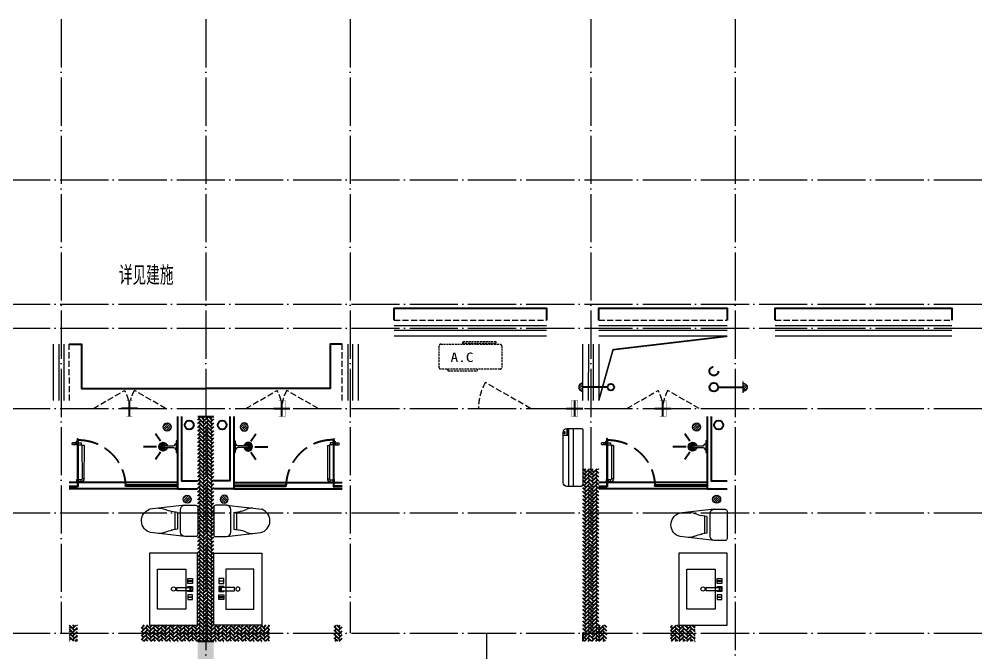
# Model space of a CAD drawing. Extents: x 27938 to 725830, y -209821 to 1628073.
# Drawn here: x 297192 to 309167, y 524897 to 532790 of the extents above; entities that cross this region are included whole.
import ezdxf

# ---------------------------------------------------------------- set-up
doc = ezdxf.new("R2010")
doc.units = 0
doc.header["$LTSCALE"] = 1000
doc.header["$MEASUREMENT"] = 0
doc.linetypes.add('DASH', pattern=[0.35, 0.25, -0.1])
doc.linetypes.add('DOTE', pattern=[2.42, 2, -0.2, 0.02, -0.2])
for name, color, linetype, lineweight in [('DOTE', 19, 'DOTE', 9), ('LVTRY', 1, 'Continuous', 13), ('WINDOW', 144, 'Continuous', 15), ('平面-栏杆', 135, 'Continuous', 15), ('平面-看线', 45, 'Continuous', 15), ('平面-空调室内机', 176, 'Continuous', 9), ('平面-空调预留孔', 173, 'Continuous', 15), ('空调', 76, 'Continuous', 13)]:
    doc.layers.add(name, color=color, linetype=linetype, lineweight=lineweight)
for name, color, linetype in [('IP-bath&kitchen-JOHNSON', 4, 'Continuous'), ('P-bath&kitchen-JOHNSON', 4, 'Continuous'), ('PUB_TEXT', 4, 'Continuous'), ('VPIPE-中水', 122, 'Continuous'), ('VPIPE-凝结', 150, 'Continuous'), ('VPIPE-废水', 31, 'Continuous'), ('VPIPE-雨水', 4, 'DASH'), ('保温', 6, 'Continuous'), ('机电标识类', 1, 'Continuous'), ('看线', 251, 'Continuous')]:
    doc.layers.add(name, color=color, linetype=linetype)
doc.styles.add('_TCH_AXIS', font='COMPLEX', dxfattribs={"bigfont": 'GBCBIG'})
doc.styles.add('黑体', font='')
doc.styles.get('黑体').set_extended_font_data('SimHei')

# ---------------------------------------------------------------- blocks, each defined once
blk = doc.blocks.new('rrrrrrrrrrrra')
for p, q in [((253, 484), (-87, 484)), ((-112, 459), (-112, 324)), ((278, 324), (278, 459)), ((-112, 324), (-64, -103)), ((-59, 271), (224, 271)), ((278, 324), (228, -116)), ((-21, 232), (-34, 154)), ((191, 200), (-26, 200)), ((186, 232), (-21, 232)), ((186, 232), (199, 154))]:
    blk.add_line(p, q)
for centre, radius, start, end in [((-87, 459), 25, 90, 180), ((253, 459), 25, 0, 90), ((-59, 324), 53.3, 180, 270), ((224, 324), 53.3, 270, 0), ((-323, 210), 294, 333.5369, 351.4828), ((488, 210), 294, 188.5172, 206.4631), ((149, -3), 224, 158.5202, 180), ((16, -3), 224, 0, 21.4798), ((84, -64), 153, 195.0773, 340.1181)]:
    blk.add_arc(centre, radius, start, end)
blk = doc.blocks.new('A$C1E0F638F')
for points in [[(500, 435), (500, 85), (0, 85), (0, 435)], [(270, 30), (230, 30), (230, 195), (270, 195)], [(120, 0), (180, 0), (180, 60), (120, 60)], [(147, 55), (153, 55), (153, 5), (147, 5)], [(230, 30), (270, 30), (270, 10), (230, 10)], [(380, 0), (320, 0), (320, 60), (380, 60)], [(353, 55), (347, 55), (347, 5), (353, 5)]]:
    blk.add_lwpolyline(points, close=True)
blk.add_lwpolyline([(270, 60), (280, 60), (280, 0), (220, 0), (220, 60), (230, 60)])
blk.add_circle((250, 236), 26)
blk = doc.blocks.new('$lvtry$00000171')
for p, q in [((-74, 11), (-11, 74)), ((-70, -27), (27, 70)), ((-53, -53), (53, 53)), ((-27, -70), (70, 27)), ((11, -74), (74, -11))]:
    blk.add_line(p, q)
blk.add_circle((0, 0), 75)
blk.add_point((0, 0))
blk = doc.blocks.new('135')
blk.add_hatch(color=256).paths.add_polyline_path([(5, 2), (4, -1), (-5, 2), (-4, 5)])
for p, q in [((-6, 19), (-3, 19)), ((-3, 19), (-6, 19)), ((-6, 3), (5, -2)), ((-6, 3), (-5, 3)), ((-5, 11), (-5, 31)), ((5, 11), (-5, 11)), ((5, 10), (-5, 10)), ((-5, 3), (-4, 6)), ((-4, 6), (5, 2)), ((0, 0), (0, 39)), ((6, 19), (3, 19)), ((3, 19), (6, 19)), ((4, -1), (5, 2)), ((5, 11), (5, 32)), ((4, -1), (6, -2))]:
    blk.add_line(p, q)
for centre, radius, start, end in [((6, 16), 13.5, 151.0147, 204.8403), ((13, 4), 20.5, 163.0924, 182.0012), ((-6, 4), 1, 184.2275, 248.4661), ((-5, 22), 0.5, 335.7643, 151.0147), ((4, 18), 9.42, 155.7643, 171.9773), ((9, 15), 14.6, 166.278, 198.0953), ((14, 4), 19.5, 163.7443, 182.5269), ((-5, 3), 0.5, 181.9385, 247.2597), ((5, 22), 0.5, 29.8425, 204.574), ((-6, 17), 11.7, 10.475, 24.574), ((-6, 15), 12.4, 338.6449, 16.0476), ((29, 7), 24, 172.9439, 199.2318), ((-6, 16), 13.4, 334.9111, 29.8425), ((26, 6), 20.6, 169.1454, 199.9526), ((6, -1), 1.17, 247.4597, 19.9526), ((6, -1), 0.5, 247.4597, 19.2318)]:
    blk.add_arc(centre, radius, start, end)
blk.add_open_spline([(-5, 31), (-4, 31), (-2, 33), (1, 29), (3, 31), (5, 32)], degree=3, knots=[0, 0, 0, 0, 3.066329, 6.218313, 11.124135, 11.124135, 11.124135, 11.124135])
blk = doc.blocks.new('SDFAWERAWER')
at = {"layer": 'LVTRY', "color": 1}
for p, q in [((593941, -1242210), (593784, -1242595)), ((593965, -1242220), (593807, -1242604)), ((593941, -1242210), (593965, -1242220)), ((593988, -1242191), (593978, -1242214)), ((594007, -1242226), (593978, -1242214)), ((594017, -1242203), (593988, -1242191)), ((594016, -1242220), (594027, -1242193)), ((594016, -1242220), (594022, -1242223)), ((594026, -1242204), (594018, -1242222)), ((594018, -1242222), (594021, -1242220)), ((594025, -1242211), (594021, -1242220)), ((594023, -1242221), (594022, -1242223)), ((594022, -1242223), (594024, -1242222)), ((594023, -1242211), (594030, -1242194)), ((594024, -1242221), (594024, -1242222)), ((594025, -1242211), (594031, -1242197)), ((594027, -1242193), (594033, -1242195)), ((594028, -1242234), (594078, -1242255)), ((594030, -1242194), (594031, -1242197)), ((594032, -1242197), (594033, -1242195)), ((594033, -1242195), (594034, -1242197)), ((594034, -1242198), (594034, -1242197)), ((594047, -1242201), (594036, -1242229)), ((594036, -1242229), (594039, -1242230)), ((594037, -1242211), (594088, -1242232)), ((594039, -1242230), (594045, -1242214)), ((594039, -1242230), (594042, -1242228)), ((594042, -1242228), (594051, -1242205)), ((594050, -1242202), (594043, -1242218)), ((594047, -1242201), (594050, -1242202)), ((594050, -1242202), (594051, -1242205)), ((594057, -1242246), (594067, -1242223)), ((593784, -1242595), (593807, -1242604)), ((593803, -1242641), (593813, -1242618)), ((593813, -1242618), (593842, -1242630)), ((593842, -1242630), (593833, -1242653)), ((593845, -1242629), (593834, -1242656)), ((593848, -1242630), (593836, -1242657)), ((593845, -1242629), (593842, -1242630)), ((593848, -1242630), (593845, -1242629)), ((593847, -1242662), (593858, -1242634)), ((593850, -1242663), (593861, -1242635)), ((593852, -1242662), (593862, -1242637)), ((593858, -1242634), (593861, -1242635)), ((593861, -1242635), (593862, -1242637)), ((593803, -1242641), (593833, -1242653)), ((593834, -1242656), (593833, -1242653)), ((593836, -1242657), (593834, -1242656)), ((593847, -1242662), (593850, -1242663))]:
    blk.add_line(p, q, dxfattribs=at)
blk.add_lwpolyline([(593823, -1242717), (594046, -1242174), (594037, -1242170), (593814, -1242713)], close=True, dxfattribs=at)
blk.add_arc((594075, -1242240), 15.3, 281.7932, 33.7019, dxfattribs=at)
for centre, major_axis, start_param, end_param in [((593974, -1242224), (3.93, 9.6), 0, 1.570796), ((593817, -1242608), (13.5, 33.1), 1.570796, 3.141593), ((593817, -1242608), (3.93, 9.6), 1.570796, 3.141593)]:
    blk.add_ellipse(centre, major_axis=major_axis, ratio=1, start_param=start_param, end_param=end_param, dxfattribs=at)
at = {"layer": 'P-bath&kitchen-JOHNSON', "color": 8, "linetype": 'DASH'}
blk.add_arc((593810, -1242714), 586, 67.5369, 157.1325, dxfattribs=at)
at = {"layer": 'LVTRY', "color": 1, "xscale": -1, "rotation": 157.7329157530927}
blk.add_blockref('135', (594045, -1242162), dxfattribs=at)
blk = doc.blocks.new('A$C5DCB2F21')
at = {"layer": 'IP-bath&kitchen-JOHNSON', "color": 8}
for p, q in [((-68, -213), (-158, -275)), ((68, -213), (158, -275)), ((0, -261), (0, -425))]:
    blk.add_line(p, q, dxfattribs=at)
at = {"layer": 'IP-bath&kitchen-JOHNSON', "color": 250}
for centre, major_axis, ratio, start_param, end_param in [((0, -179), (-51, 0), 0.990052, -1.36297, 4.504563), ((0, -178), (-26.8, 0), 0.994812, -1.167677, 4.309269)]:
    blk.add_ellipse(centre, major_axis=major_axis, ratio=ratio, start_param=start_param, end_param=end_param, dxfattribs=at)
at = {"layer": 'LVTRY', "color": 1}
for p, q in [((74, 0), (-74, 0)), ((-10, -174), (-10, -49)), ((11, -174), (11, -49))]:
    blk.add_line(p, q, dxfattribs=at)
blk.add_lwpolyline([(74, 0), (74, -16), (-74, -16), (-74, 0)], dxfattribs=at)
for points in [[(-26, -31, -0.364142), (-38, -16, -0.020495)], [(-10, -49, 0.214893), (-26, -31, 7.649644)], [(11, -49, -0.21439), (26, -31, -7.649644)], [(26, -31, 0.364142), (38, -16, 0.020495)]]:
    blk.add_lwpolyline(points, format="xyb", dxfattribs=at)
blk.add_arc((0, -174), 10.5, 180, 0, dxfattribs=at)
for centre, major_axis, ratio, start_param, end_param in [((0, -181), (53.6, 0), 0.987577, 1.76809, 7.656688), ((-12, -165), (0, 1.43), 0.85, -1.570796, 4.712389), ((-12, -189), (0, 1.43), 0.85, 4.712389, 10.995574), ((12, -165), (0, 1.43), 0.85, 4.712389, 10.995574), ((12, -189), (0, 1.43), 0.85, 4.712389, 10.995574)]:
    blk.add_ellipse(centre, major_axis=major_axis, ratio=ratio, start_param=start_param, end_param=end_param, dxfattribs=at)
blk = doc.blocks.new('GDGDRGDGRD')
at = {"layer": 'IP-bath&kitchen-JOHNSON'}
for p, q in [((490533, 524228), (491883, 524228)), ((490533, 524193), (491183, 524193)), ((490533, 524183), (491183, 524183)), ((490533, 524148), (491883, 524148)), ((491183, 524183), (491183, 524193)), ((491883, 524183), (491783, 524183)), ((491783, 524173), (491783, 524183)), ((491883, 524173), (491783, 524173))]:
    blk.add_line(p, q, dxfattribs=at)
at = {"layer": 'IP-bath&kitchen-JOHNSON', "color": 8}
for points in [[(490533, 525048), (490533, 524148), (490283, 524148)], [(490483, 525048), (490483, 524248), (490283, 524248)]]:
    blk.add_lwpolyline(points, dxfattribs=at)
at = {"layer": 'LVTRY', "color": 1}
blk.add_lwpolyline([(490883, 522448), (490283, 522448), (490283, 523348), (490883, 523348)], close=True, dxfattribs=at)
at = {"layer": 'IP-bath&kitchen-JOHNSON'}
for name, p, rotation in [('A$C5DCB2F21', (490533, 524673), 90.008488524447), ('SDFAWERAWER', (-528536, 1449334), 22.25976934310711)]:
    blk.add_blockref(name, p, dxfattribs=dict(at, rotation=rotation))
at = {"layer": 'LVTRY', "xscale": -0.6666666667107826, "yscale": 0.6666666667107826}
for p in [(490663, 524918), (490413, 524018)]:
    blk.add_blockref('$lvtry$00000171', p, dxfattribs=at)
at = {"layer": 'LVTRY', "color": 1, "extrusion": (0, 0, -1), "xscale": -1, "zscale": -1, "rotation": 270}
blk.add_blockref('rrrrrrrrrrrra', (-490766, 523666), dxfattribs=at)
at = {"layer": 'LVTRY', "color": 1, "xscale": -1, "rotation": 270}
blk.add_blockref('A$C1E0F638F', (490347, 522649), dxfattribs=at)
blk = doc.blocks.new('FSFSFSFS')
at = {"layer": 'IP-bath&kitchen-JOHNSON'}
for p, q in [((496432, 524228), (495082, 524228)), ((495082, 524183), (495182, 524183)), ((495082, 524173), (495182, 524173)), ((496432, 524148), (495082, 524148)), ((495182, 524173), (495182, 524183)), ((496432, 524193), (495782, 524193)), ((495782, 524183), (495782, 524193)), ((496432, 524183), (495782, 524183))]:
    blk.add_line(p, q, dxfattribs=at)
at = {"layer": 'IP-bath&kitchen-JOHNSON', "color": 8}
for points in [[(496432, 525048), (496432, 524148), (496682, 524148)], [(496482, 525048), (496482, 524248), (496682, 524248)]]:
    blk.add_lwpolyline(points, dxfattribs=at)
at = {"layer": 'LVTRY', "color": 1}
blk.add_lwpolyline([(496082, 522448), (496682, 522448), (496682, 523348), (496082, 523348)], close=True, dxfattribs=at)
at = {"layer": 'IP-bath&kitchen-JOHNSON', "xscale": -1}
for name, p, rotation in [('SDFAWERAWER', (1515501, 1449334), 337.7402306568929), ('A$C5DCB2F21', (496432, 524673), 269.991511475553)]:
    blk.add_blockref(name, p, dxfattribs=dict(at, rotation=rotation))
at = {"layer": 'LVTRY', "xscale": 0.6666666667107826, "yscale": 0.6666666667107826}
for p in [(496302, 524918), (496552, 524018)]:
    blk.add_blockref('$lvtry$00000171', p, dxfattribs=at)
at = {"layer": 'LVTRY', "color": 1, "extrusion": (0, 0, -1), "zscale": -1, "rotation": 90.00000000000001}
blk.add_blockref('rrrrrrrrrrrra', (-496199, 523616), dxfattribs=at)
at = {"layer": 'LVTRY', "color": 1, "rotation": 90.00000000000001}
blk.add_blockref('A$C1E0F638F', (496617, 522649), dxfattribs=at)
blk = doc.blocks.new('FGDGDRGSDGDG')
at = {"layer": 'DOTE', "linetype": 'DOTE', "ltscale": 0.3}
for p, q in [((515782, 529998), (515782, 522348)), ((517582, 529998), (517582, 513948)), ((519382, 529998), (519382, 522348)), ((522382, 529998), (522382, 522348)), ((524182, 529998), (524182, 513948)), ((488182, 527998), (546982, 527998)), ((488182, 526448), (546982, 526448)), ((488182, 526148), (546982, 526148)), ((488182, 525148), (546982, 525148)), ((488182, 523848), (546982, 523848)), ((488182, 522348), (546982, 522348)), ((521082, 522348), (521082, 513948))]:
    blk.add_line(p, q, dxfattribs=at)
blk = doc.blocks.new('dongkong')
blk.add_wipeout([(-603756, 210771), (-603756, 210571), (-603836, 210571), (-603836, 210771)])
at = {"layer": '机电标识类', "color": 250, "linetype": 'DASH', "ltscale": 400}
for p, q in [((-603796, 210771), (-603796, 210571)), ((-603896, 210671), (-603696, 210671))]:
    blk.add_line(p, q, dxfattribs=at)
at = {"layer": '空调', "color": 6, "linetype": 'DASH', "const_width": 2}
blk.add_lwpolyline([(-603756, 210771), (-603756, 210571), (-603836, 210571), (-603836, 210771)], close=True, dxfattribs=at)
blk = doc.blocks.new('A$C001338C2')
for p, q in [((845, 304), (55, 304)), ((109, 215), (109, 304)), ((0, 249), (0, 22)), ((900, 22), (900, 249)), ((22, 0), (878, 0))]:
    blk.add_line(p, q)
at = {"lineweight": 5}
for p, q in [((900, 215), (0, 215)), ((900, 143), (0, 143))]:
    blk.add_line(p, q, dxfattribs=at)
for points in [[(89, 226), (22, 226, -0.414214), (17, 232), (17, 243, -0.414214), (22, 249), (89, 249, -0.414214), (95, 243), (95, 232, -0.414214)], [(73, 275), (57, 275, -0.414214), (51, 281), (51, 283, -0.414214), (57, 289), (73, 289, -0.414214), (79, 283), (79, 281, -0.414214)]]:
    blk.add_lwpolyline(points, format="xyb", close=True)
for centre, radius, start, end in [((55, 249), 55, 90, 180), ((845, 249), 55, 360, 90), ((22, 22), 22, 180, 270), ((878, 22), 22, 270, 360)]:
    blk.add_arc(centre, radius, start, end)
blk = doc.blocks.new('A$C263B1184')
at = {"layer": '保温', "linetype": 'ByBlock', "ltscale": 10}
h = blk.add_hatch(dxfattribs=at)
h.set_pattern_fill('AR-HBONE', color=251, scale=55)
h.set_pattern_definition([(45, (-1017960.394, -343310.663), (0, 47.4157523), [100.584, -33.528]), (135, (-1017936.686, -343286.955), (3e-15, 47.4157523), [100.584, -33.528])])
h.paths.add_polyline_path([(8900, 6200), (8900, 8350), (9100, 8350), (9100, 6200)])
h = blk.add_hatch(dxfattribs=at)
h.set_pattern_fill('AR-HBONE', color=251, scale=55)
h.set_pattern_definition([(45, (-1016860.394, -345260.66), (0, 47.4157523), [100.584, -33.528]), (135, (-1016836.686, -345236.954), (3e-15, 47.4157523), [100.584, -33.528])])
h.paths.add_polyline_path([(7700, 6200), (7700, 6400), (8000, 6400), (8000, 6200)])
h = blk.add_hatch(dxfattribs=at)
h.set_pattern_fill('AR-HBONE', color=251, scale=55)
h.set_pattern_definition([(45, (-1017760.394, -345260.66), (0, 47.4157523), [100.584, -33.528]), (135, (-1017736.686, -345236.954), (3e-15, 47.4157523), [100.584, -33.528])])
h.paths.add_polyline_path([(8800, 6200), (8800, 6400), (8900, 6400), (8900, 6200)])
h = blk.add_hatch(dxfattribs=at)
h.set_pattern_fill('AR-HBONE', color=251, scale=55)
h.set_pattern_definition([(45, (-1021060.394, -345260.66), (0, 47.4157523), [100.584, -33.528]), (135, (-1021036.686, -345236.954), (3e-15, 47.4157523), [100.584, -33.528])])
h.paths.add_polyline_path([(12100, 6200), (12100, 6400), (12200, 6400), (12200, 6200)])
at = {"layer": '保温', "color": 251, "linetype": 'ByBlock', "ltscale": 10}
blk.add_line((9100, 6300), (9100, 6200), dxfattribs=at)
blk = doc.blocks.new('A$C6C4C4DE5')
at = {"layer": '保温', "linetype": 'ByBlock', "ltscale": 10}
h = blk.add_hatch(dxfattribs=at)
h.set_pattern_fill('AR-HBONE', color=251, scale=55)
h.set_pattern_definition([(45, (-445516.58, -596648.81), (0, 47.4157523), [100.584, -33.528]), (135, (-445492.87, -596625.102), (3e-15, 47.4157523), [100.584, -33.528])])
edge = h.paths.add_edge_path()
edge.add_line((200, 5200), (200, 7800))
edge.add_line((200, 7800), (0, 7800))
edge.add_line((0, 7800), (0, 5200))
edge.add_line((0, 5200), (200, 5200))
h = blk.add_hatch(dxfattribs=at)
h.set_pattern_fill('AR-HBONE', color=251, scale=55)
h.set_pattern_definition([(45, (-445516.58, -596648.81), (0, 47.4157523), [100.584, -33.528]), (135, (-445492.87, -596625.102), (3e-15, 47.4157523), [100.584, -33.528])])
edge = h.paths.add_edge_path()
edge.add_line((900, 5000), (900, 5200))
edge.add_line((900, 5200), (-700, 5200))
edge.add_line((-700, 5200), (-700, 5000))
edge.add_line((-700, 5000), (900, 5000))
at = {"layer": '保温', "linetype": 'Continuous', "ltscale": 10}
h = blk.add_hatch(dxfattribs=at)
h.set_pattern_fill('HEX', color=251, scale=10, angle=90, style=0)
h.set_pattern_definition([(90, (-503782.47, -516048.461), (-16.49778, 1e-15), [9.525, -19.05]), (210, (-503782.47, -516048.461), (8.24889, -14.2874966), [9.525, -19.05]), (150, (-503782.47, -516038.936), (-8.24889, -14.2874966), [9.525, -19.05])])
edge = h.paths.add_edge_path()
edge.add_line((200, 5000), (0, 5000))
edge.add_line((0, 5000), (0, 0))
edge.add_line((0, 0), (200, 0))
edge.add_line((200, 0), (200, 5000))
at = {"layer": '保温', "color": 251, "linetype": 'ByBlock', "ltscale": 10}
for p, q in [((0, 7800), (200, 7800)), ((0, 5000), (200, 5000)), ((0, 0), (200, 0))]:
    blk.add_line(p, q, dxfattribs=at)
blk = doc.blocks.new('gsergvr')
at = {"layer": '平面-空调预留孔', "linetype": 'DASH', "ltscale": 0.1}
for p, q in [((34075, 17176), (34075, 17166)), ((34085, 17156), (34438, 17156)), ((34448, 17166), (34448, 17176))]:
    blk.add_line(p, q, dxfattribs=at)
blk.add_lwpolyline([(34729, 17176), (33989, 17176, -0.414214), (33969, 17196), (33969, 17466, -0.414214), (33989, 17486), (34729, 17486, -0.414214), (34749, 17466), (34749, 17196, -0.414214)], format="xyb", close=True, dxfattribs=at)
blk.add_lwpolyline([(34679, 17515), (34260, 17515), (34260, 17500), (34679, 17500)], close=True, dxfattribs=at)
for centre, start, end in [((34085, 17166), 180, 270), ((34438, 17166), 270, 0)]:
    blk.add_arc(centre, 10, start, end, dxfattribs=at)
at = {"layer": '平面-空调预留孔', "color": 251, "linetype": 'DASH', "ltscale": 0.1, "true_color": 0x636466, "style": '黑体', "width": 1.2}
blk.add_text('A.C', height=117, dxfattribs=at).set_placement((34111, 17265))
blk = doc.blocks.new('rtyryrtyeeretee')
at = {"layer": '平面-空调预留孔'}
blk.add_blockref('gsergvr', (635673, 326706), dxfattribs=at)
blk = doc.blocks.new('A$C7A951E79')
at = {"layer": 'LVTRY'}
for p, q in [((-7, 49), (-49, 7)), ((0, 28), (-47, -18)), ((0, 0), (-35, -35)), ((0, -71), (0, 71)), ((0, -28), (-18, -47))]:
    blk.add_line(p, q, dxfattribs=at)
blk.add_arc((0, 0), 49.9, 89.9757, 269.9757, dxfattribs=at)
blk.add_point((0, 0), dxfattribs=at)
blk = doc.blocks.new('A$C63A34ABD')
at = {"color": 6, "const_width": 20}
blk.add_lwpolyline([(3100, -900), (3278, -267), (4700, -100)], dxfattribs=at)
at = {"layer": 'VPIPE-凝结', "ltscale": 0.1}
for p, q in [((3210, -734), (2900, -734)), ((4590, -734), (4900, -734))]:
    blk.add_line(p, q, dxfattribs=at)
at = {"layer": 'VPIPE-凝结'}
blk.add_circle((3250, -734), 40, dxfattribs=at)
at = {"layer": 'VPIPE-废水'}
blk.add_circle((4535, -735), 55, dxfattribs=at)
at = {"layer": 'VPIPE-雨水'}
blk.add_circle((4535, -535), 55, dxfattribs=at)
for name, p in [('rtyryrtyeeretee', (-668532, -344391)), ('A$C7A951E79', (2900, -734))]:
    blk.add_blockref(name, p)
at = {"xscale": -1}
blk.add_blockref('A$C7A951E79', (4900, -735), dxfattribs=at)
blk = doc.blocks.new('A$C12C278E8')
at = {"layer": '平面-空调室内机', "ltscale": 0.3}
blk.add_blockref('dongkong', (603696, -210771), dxfattribs=at)

msp = doc.modelspace()

# ---------------------------------------------------------------- linework, layer by layer
at = {"layer": 'VPIPE-中水', "linetype": 'Continuous'}
for centre in [(299311.5, 527735.4), (299721.7, 527735.4), (305911.4, 527735.5)]:
    msp.add_circle(centre, 55, dxfattribs=at)
at = {"layer": 'WINDOW', "color": 250, "linetype": 'DASH', "ltscale": 0.3}
for points in [[(303566.5, 527940.4), (303003.4, 528265.1, 0.1314846), (302916.5, 527940.4)], [(298116.6, 527940.4), (298506.3, 528165.4, -0.1316053), (298566.6, 527940.4)], [(299016.6, 527940.4), (298626.8, 528165.4, 0.1316053), (298566.6, 527940.4)]]:
    msp.add_lwpolyline(points, format="xyb", dxfattribs=at)
at = {"layer": '平面-栏杆'}
for points in [[(303766.5, 528970.4), (301866.5, 528970.7)], [(306016.6, 528970.4), (304416.6, 528970.7)], [(308816.6, 528970.4), (306616.6, 528970.7)], [(303766.5, 528910.4), (301866.5, 528910.7)], [(306016.6, 528910.4), (304416.6, 528910.7)], [(308816.6, 528910.4), (306616.6, 528910.7)], [(297686.3, 528740.4), (297686.6, 528040.4)], [(297746.3, 528740.4), (297746.6, 528040.4)], [(301286.9, 528740.4), (301286.6, 528040.4)], [(301346.9, 528740.4), (301346.6, 528040.4)], [(304286.6, 528740.4), (304286.3, 528040.4)], [(304346.6, 528740.4), (304346.3, 528040.4)]]:
    msp.add_lwpolyline(points, dxfattribs=at)
at = {"layer": '平面-看线', "linetype": 'DASH', "ltscale": 0.3}
for p, q in [((301866.5, 529040.7), (303766.5, 529040.4)), ((304416.6, 529040.7), (306016.6, 529040.4)), ((306616.6, 529040.7), (308816.6, 529040.4)), ((297816.6, 528040.4), (297816.3, 528740.4)), ((301216.6, 528040.4), (301216.9, 528740.4))]:
    msp.add_line(p, q, dxfattribs=at)
at = {"layer": '平面-看线'}
msp.add_line((304216.3, 528040.4), (304216.6, 528740.4), dxfattribs=at)
for points in [[(303766.5, 528840.4), (301866.5, 528840.7)], [(306016.6, 528840.4), (304416.6, 528840.7)], [(308816.6, 528840.4), (306616.6, 528840.7)], [(297616.3, 528740.4), (297616.6, 528040.4)], [(301416.9, 528740.4), (301416.6, 528040.4)], [(304416.6, 528740.4), (304416.3, 528040.4)]]:
    msp.add_lwpolyline(points, dxfattribs=at)
at = {"layer": '看线', "color": 202, "ltscale": 0.5}
for points in [[(301866.5, 529040.4), (301866.5, 529190.4), (303766.5, 529190.4), (303766.5, 529040.4)], [(304416.6, 529040.4), (304416.6, 529190.4), (306016.6, 529190.4), (306016.6, 529040.4)], [(306616.6, 529040.4), (306616.6, 529190.4), (308816.6, 529190.4), (308816.6, 529040.4)], [(297816.3, 528740.4), (297966.3, 528740.4), (297966.3, 528190.4), (299516.6, 528190.4)], [(301216.9, 528740.4), (301066.9, 528740.4), (301066.9, 528190.4), (299516.6, 528190.4)]]:
    msp.add_lwpolyline(points, dxfattribs=at)

# ---------------------------------------------------------------- block references
for name, p in [('FGDGDRGSDGDG', (-218065.9, 2792)), ('A$C263B1184', (285716.6, 518840.4)), ('GDGDRGDGRD', (-190665.9, 2792)), ('FSFSFSFS', (-190665.9, 2792))]:
    msp.add_blockref(name, p)
at = {"xscale": -1}
msp.add_blockref('GDGDRGDGRD', (789699, 2792), dxfattribs=at)
at = {"layer": '平面-空调预留孔', "xscale": -0.8000000000465648, "yscale": 0.8000000000465648, "zscale": 0.8000000000465646, "rotation": 89.99999976656984}
msp.add_blockref('A$C001338C2', (304216.5, 527690.7), dxfattribs=at)

# ---------------------------------------------------------------- texts
at = {"layer": 'PUB_TEXT', "style": '_TCH_AXIS'}
msp.add_text('详见建施', height=236.31, dxfattribs=at).set_placement((298434.4, 529480.4))

# ---------------------------------------------------------------- next in the draw order: block references
at = {"layer": '平面-空调室内机', "ltscale": 0.3, "rotation": 180}
msp.add_blockref('dongkong', (-305229.5, 738611.4), dxfattribs=at)
at = {"layer": '平面-空调室内机', "ltscale": 0.3, "xscale": -1, "rotation": 180}
for p in [(904262.6, 738611.4), (909012.6, 738611.3)]:
    msp.add_blockref('dongkong', p, dxfattribs=at)

# ---------------------------------------------------------------- next in the draw order: linework, layer by layer
at = {"layer": 'WINDOW', "color": 250, "linetype": 'DASH', "ltscale": 0.3}
for points in [[(300016.6, 527940.4), (300406.3, 528165.4, -0.1316053), (300466.6, 527940.4)], [(300916.6, 527940.4), (300526.8, 528165.4, 0.1316053), (300466.6, 527940.4)], [(304766.6, 527940.4), (305156.3, 528165.4, -0.1316053), (305216.6, 527940.4)], [(305666.6, 527940.4), (305276.8, 528165.4, 0.1316053), (305216.6, 527940.4)]]:
    msp.add_lwpolyline(points, format="xyb", dxfattribs=at)

# ---------------------------------------------------------------- next in the draw order: block references
for name, p in [('A$C63A34ABD', (301316.6, 528940.4)), ('A$C6C4C4DE5', (299416.6, 520040.4))]:
    msp.add_blockref(name, p)
at = {"xscale": -1}
msp.add_blockref('A$C263B1184', (313316.6, 518840.4), dxfattribs=at)

# ---------------------------------------------------------------- next in the draw order: block references
msp.add_blockref('A$C12C278E8', (304216, 528040.4))

doc.saveas('drawing.dxf')
